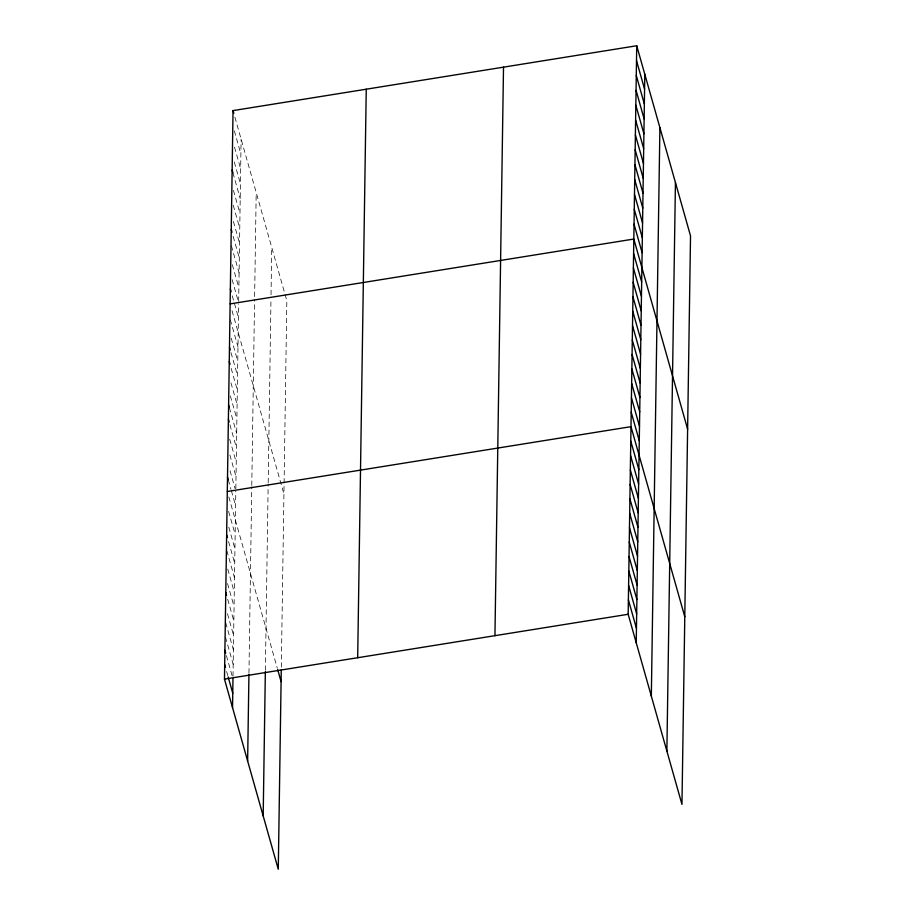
<?xml version="1.0" encoding="UTF-8"?>
<svg xmlns="http://www.w3.org/2000/svg" width="915" height="915" viewBox="0 0 915 915"><rect width="100%" height="100%" fill="white"/><g stroke="black" fill="none" stroke-linecap="round" stroke-linejoin="round"><path stroke-width="0.69" stroke-dasharray="4.58 3.43" d="M233.016 676.162L235.807 491.172M235.841 488.553L238.621 304.043M238.666 301.332L241.103 139.126M248.96 673.074L251.762 486.78M251.785 485.465L254.587 299.239M254.633 296.54L256.2 192.459M265.373 670.295L268.175 483.989M268.198 482.674L270.954 300.12M271.034 294.71L271.744 247.393M281.317 667.207L286.83 300.726L234.572 116.033M234.354 130.902L240.885 153.994M234.514 147.132L240.656 168.863M234.286 162.001L240.439 183.732M232.913 172.798L240.21 198.601M233.451 190.377L239.982 213.469M233.233 205.246L239.764 228.338M233.394 221.476L239.536 243.207M233.165 236.344L239.318 258.076M231.404 245.78L239.089 272.945M232.33 264.721L238.872 287.813M232.113 279.59L238.255 301.332M232.273 295.82L238.415 317.551M232.044 310.688L283.925 494.02M230.294 319.69L237.98 346.854M231.221 338.195L237.763 361.288M231.003 352.63L237.545 375.722M231.175 368.413L237.328 390.156M230.957 382.847L237.111 404.579M230.351 395.921L236.894 419.013M229.368 407.632L236.676 433.447M229.917 424.789L236.459 447.881M229.699 439.223L236.242 462.315M229.871 455.007L236.024 476.738M230.042 470.802L235.029 488.461M228.281 479.792L230.969 489.308M231.358 490.669L235.59 505.606M228.83 496.948L277.325 668.305M228.613 511.382L235.155 534.474M228.784 527.166L234.938 548.897M228.567 541.6L234.72 563.331M226.806 550.601L234.503 577.765M227.744 569.107L234.286 592.199M227.526 583.541L234.068 606.634M227.698 599.325L233.851 621.056M227.48 613.759L233.622 635.49M225.719 622.76L233.405 649.925M225.502 637.183L233.188 664.359M226.44 655.7L232.204 676.071M226.611 671.484L227.766 675.556"/><path stroke-width="1.37" d="M281.271 669.826L278.274 869.25L224.472 679.124L233.039 110.601L636.726 45.75L690.528 235.876L681.961 804.399L628.17 614.274L636.726 45.75M232.536 707.65L232.97 678.793M247.633 760.983L248.937 674.389M263.177 815.917L265.35 671.61M357.685 657.725L366.252 89.201M494.946 635.673L503.513 67.15M636.234 642.799L644.801 74.275M651.331 696.132L659.898 127.608M666.875 751.066L675.442 182.542M230.123 303.894L633.821 239.044L687.623 429.169M227.297 491.515L630.995 426.665L684.797 616.79M224.472 679.124L628.17 614.274M636.508 60.619L644.583 89.144M636.28 75.487L644.354 104.013M636.062 90.356L644.126 118.881M635.833 105.225L643.908 133.75M635.616 120.094L643.68 148.619M635.387 134.963L643.462 163.488M635.159 149.831L643.234 178.356M634.941 164.7L643.016 193.225M634.713 179.569L642.788 208.094M634.495 194.438L642.559 222.963M634.267 209.306L642.341 237.831M634.038 224.175L642.113 252.7M633.603 253.478L641.678 282.003M633.386 267.912L641.461 296.437M633.169 282.346L641.243 310.871M632.951 296.78L641.026 325.305M632.734 311.203L640.809 339.728M632.517 325.637L640.592 354.162M632.299 340.071L640.374 368.596M632.082 354.505L640.145 383.03M631.865 368.939L639.928 397.465M631.647 383.362L639.711 411.887M631.43 397.796L639.494 426.321M631.213 412.23L639.276 440.756M630.778 441.099L638.842 469.624M630.561 455.521L638.624 484.046M630.344 469.955L638.407 498.481M630.126 484.39L638.19 512.915M629.909 498.824L637.972 527.349M629.692 513.246L637.755 541.783M629.474 527.681L637.538 556.206M629.257 542.115L637.32 570.64M629.04 556.549L637.103 585.074M628.822 570.983L636.886 599.508M628.605 585.406L636.668 613.942M628.388 599.84L636.451 628.365M233.039 110.601L233.805 113.323M232.136 170.076L232.913 172.798M231.243 229.551L232.01 232.273M230.351 289.026L231.118 291.748M229.471 347.197L230.237 349.907M229.253 361.631L230.02 364.342M228.601 404.922L229.368 407.632M228.384 419.356L229.15 422.067M227.515 477.081L228.281 479.792M277.703 669.643L281.099 681.641M226.645 534.806L227.412 537.528M225.776 592.531L226.543 595.253M224.907 650.256L225.673 652.978M224.69 664.69L225.456 667.412M228.144 676.917L232.753 693.215"/></g></svg>
